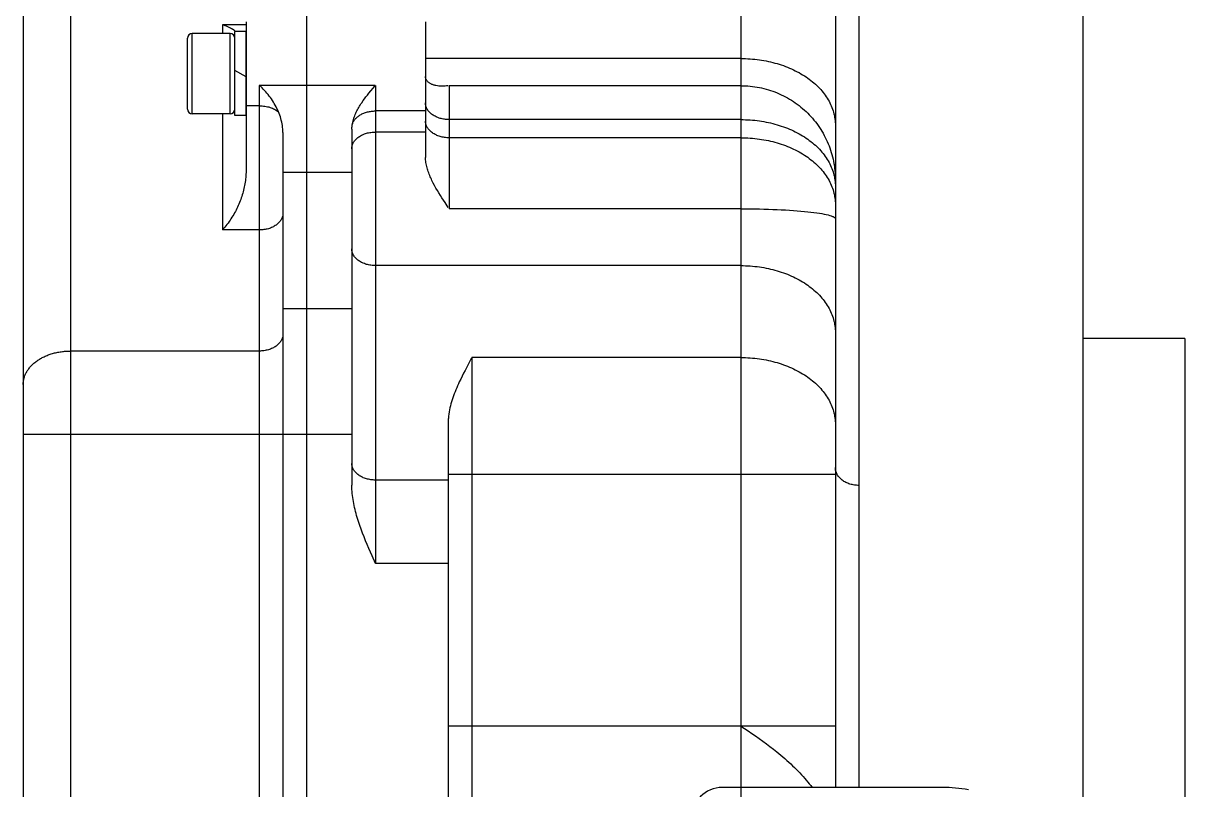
# Model space of a CAD drawing. Header units: millimetres. Extents: x -139278 to 641613, y -260926 to 217780.
# Drawn here: x 47038.6 to 47284.9, y 14053.9 to 14216.4 of the extents above; entities that cross this region are included whole.
import ezdxf

# ---------------------------------------------------------------- set-up
doc = ezdxf.new("R2010")
doc.units = ezdxf.units.MM

msp = doc.modelspace()

# ---------------------------------------------------------------- linework, layer by layer
for p, q in [((47098.698, 14261.666), (47098.698, 14047.496)), ((47190.814, 14261.666), (47190.814, 14047.396)), ((47210.84, 14261.666), (47210.84, 14054.404)), ((47048.635, 14255.057), (47048.635, 13937.194)), ((47215.846, 14249.05), (47215.846, 14054.404)), ((47038.623, 14245.045), (47038.623, 14051.362)), ((47263.306, 14239.037), (47263.306, 14147.649)), ((47080.876, 14216.063), (47080.876, 14214.206)), ((47085.882, 14216.063), (47080.876, 14216.063)), ((47081.179, 14215.956), (47080.876, 14216.063)), ((47081.472, 14215.845), (47081.179, 14215.956)), ((47081.756, 14215.729), (47081.472, 14215.845)), ((47082.03, 14215.609), (47081.756, 14215.729)), ((47082.296, 14215.484), (47082.03, 14215.609)), ((47082.551, 14215.355), (47082.296, 14215.484)), ((47082.797, 14215.22), (47082.551, 14215.355)), ((47083.034, 14215.082), (47082.797, 14215.22)), ((47083.261, 14214.938), (47083.034, 14215.082)), ((47083.479, 14214.791), (47083.261, 14214.938)), ((47083.479, 14196.784), (47083.479, 14214.606)), ((47085.882, 14214.606), (47083.479, 14214.606)), ((47085.882, 14216.679), (47085.882, 14185.459)), ((47085.882, 14196.784), (47085.882, 14214.606)), ((47123.93, 14216.679), (47123.93, 14187.945)), ((47073.466, 14198.186), (47073.466, 14213.205)), ((47074.468, 14197.184), (47074.468, 14214.206)), ((47082.478, 14214.206), (47074.468, 14214.206)), ((47082.478, 14197.184), (47082.478, 14214.206)), ((47190.814, 14208.893), (47123.93, 14208.893)), ((47190.814, 14208.893), (47191.306, 14208.888)), ((47191.306, 14208.888), (47191.797, 14208.876)), ((47191.797, 14208.876), (47192.288, 14208.854)), ((47192.288, 14208.854), (47192.777, 14208.825)), ((47192.777, 14208.825), (47193.266, 14208.786)), ((47193.266, 14208.786), (47193.753, 14208.739)), ((47193.753, 14208.739), (47194.238, 14208.684)), ((47194.238, 14208.684), (47194.721, 14208.621)), ((47194.721, 14208.621), (47195.202, 14208.549)), ((47195.202, 14208.549), (47195.68, 14208.468)), ((47195.68, 14208.468), (47196.155, 14208.38)), ((47196.155, 14208.38), (47196.627, 14208.283)), ((47196.627, 14208.283), (47197.096, 14208.178)), ((47197.096, 14208.178), (47197.561, 14208.065)), ((47197.561, 14208.065), (47198.021, 14207.944)), ((47198.021, 14207.944), (47198.478, 14207.815)), ((47198.478, 14207.815), (47198.929, 14207.678)), ((47198.929, 14207.678), (47199.376, 14207.533)), ((47199.376, 14207.533), (47199.818, 14207.381)), ((47199.818, 14207.381), (47200.254, 14207.221)), ((47200.254, 14207.221), (47200.685, 14207.053)), ((47085.882, 14205.001), (47083.479, 14206.389)), ((47123.936, 14204.928), (47123.93, 14205.059)), ((47123.953, 14204.802), (47123.936, 14204.928)), ((47123.979, 14204.681), (47123.953, 14204.802)), ((47200.685, 14207.053), (47201.109, 14206.878)), ((47201.109, 14206.878), (47201.528, 14206.696)), ((47201.528, 14206.696), (47201.94, 14206.506)), ((47201.94, 14206.506), (47202.345, 14206.31)), ((47202.345, 14206.31), (47202.743, 14206.106)), ((47202.743, 14206.106), (47203.135, 14205.896)), ((47203.135, 14205.896), (47203.518, 14205.679)), ((47203.518, 14205.679), (47203.894, 14205.455)), ((47203.894, 14205.455), (47204.263, 14205.225)), ((47204.263, 14205.225), (47204.623, 14204.988)), ((47204.623, 14204.988), (47204.974, 14204.745)), ((47204.974, 14204.745), (47205.318, 14204.497)), ((47088.686, 14203.199), (47088.686, 14047.496)), ((47098.698, 14203.199), (47088.686, 14203.199)), ((47088.974, 14202.937), (47088.686, 14203.199)), ((47089.256, 14202.67), (47088.974, 14202.937)), ((47089.53, 14202.396), (47089.256, 14202.67)), ((47089.797, 14202.116), (47089.53, 14202.396)), ((47113.277, 14203.199), (47098.698, 14203.199)), ((47112.319, 14202.037), (47112.815, 14202.627)), ((47112.815, 14202.627), (47113.102, 14202.965)), ((47113.102, 14202.965), (47113.196, 14203.078)), ((47113.196, 14203.078), (47113.24, 14203.137)), ((47113.24, 14203.137), (47113.277, 14203.199)), ((47113.317, 14203.199), (47113.317, 14101.858)), ((47124.016, 14204.564), (47123.979, 14204.681)), ((47124.062, 14204.453), (47124.016, 14204.564)), ((47124.116, 14204.345), (47124.062, 14204.453)), ((47124.179, 14204.243), (47124.116, 14204.345)), ((47124.25, 14204.145), (47124.179, 14204.243)), ((47124.328, 14204.052), (47124.25, 14204.145)), ((47124.413, 14203.963), (47124.328, 14204.052)), ((47124.504, 14203.879), (47124.413, 14203.963)), ((47124.602, 14203.799), (47124.504, 14203.879)), ((47124.705, 14203.723), (47124.602, 14203.799)), ((47124.814, 14203.651), (47124.705, 14203.723)), ((47124.928, 14203.584), (47124.814, 14203.651)), ((47125.047, 14203.521), (47124.928, 14203.584)), ((47125.171, 14203.462), (47125.047, 14203.521)), ((47125.298, 14203.407), (47125.171, 14203.462)), ((47125.43, 14203.356), (47125.298, 14203.407)), ((47125.565, 14203.308), (47125.43, 14203.356)), ((47125.704, 14203.265), (47125.565, 14203.308)), ((47125.846, 14203.226), (47125.704, 14203.265)), ((47125.991, 14203.19), (47125.846, 14203.226)), ((47126.139, 14203.158), (47125.991, 14203.19)), ((47126.442, 14203.105), (47126.139, 14203.158)), ((47126.755, 14203.066), (47126.442, 14203.105)), ((47127.074, 14203.04), (47126.755, 14203.066)), ((47127.4, 14203.029), (47127.074, 14203.04)), ((47127.73, 14203.03), (47127.4, 14203.029)), ((47128.063, 14203.044), (47127.73, 14203.03)), ((47128.399, 14203.071), (47128.063, 14203.044)), ((47128.736, 14203.11), (47128.399, 14203.071)), ((47128.936, 14203.139), (47128.936, 14177.044)), ((47190.814, 14203.139), (47128.936, 14203.139)), ((47190.814, 14203.139), (47191.306, 14203.133)), ((47191.306, 14203.133), (47191.797, 14203.115)), ((47191.797, 14203.115), (47192.288, 14203.085)), ((47192.288, 14203.085), (47192.777, 14203.043)), ((47192.777, 14203.043), (47193.266, 14202.99)), ((47193.266, 14202.99), (47193.753, 14202.924)), ((47193.753, 14202.924), (47194.238, 14202.846)), ((47194.238, 14202.846), (47194.721, 14202.757)), ((47194.721, 14202.757), (47195.202, 14202.655)), ((47195.202, 14202.655), (47195.68, 14202.542)), ((47195.68, 14202.542), (47196.155, 14202.418)), ((47196.155, 14202.418), (47196.627, 14202.282)), ((47196.627, 14202.282), (47197.096, 14202.134)), ((47205.318, 14204.497), (47205.652, 14204.242)), ((47205.652, 14204.242), (47205.978, 14203.982)), ((47205.978, 14203.982), (47206.294, 14203.716)), ((47206.294, 14203.716), (47206.601, 14203.444)), ((47206.601, 14203.444), (47206.899, 14203.168)), ((47206.899, 14203.168), (47207.187, 14202.886)), ((47207.187, 14202.886), (47207.465, 14202.6)), ((47207.465, 14202.6), (47207.733, 14202.308)), ((47207.733, 14202.308), (47207.991, 14202.012)), ((47090.057, 14201.831), (47089.797, 14202.116)), ((47090.309, 14201.54), (47090.057, 14201.831)), ((47090.555, 14201.243), (47090.309, 14201.54)), ((47090.793, 14200.94), (47090.555, 14201.243)), ((47091.023, 14200.631), (47090.793, 14200.94)), ((47091.246, 14200.317), (47091.023, 14200.631)), ((47091.462, 14199.997), (47091.246, 14200.317)), ((47091.67, 14199.671), (47091.462, 14199.997)), ((47110.399, 14199.509), (47110.724, 14199.981)), ((47110.724, 14199.981), (47111.007, 14200.372)), ((47111.007, 14200.372), (47111.297, 14200.758)), ((47111.297, 14200.758), (47111.592, 14201.139)), ((47111.592, 14201.139), (47111.892, 14201.516)), ((47111.892, 14201.516), (47112.319, 14202.037)), ((47197.096, 14202.134), (47197.561, 14201.975)), ((47197.561, 14201.975), (47198.021, 14201.805)), ((47198.021, 14201.805), (47198.478, 14201.623)), ((47198.478, 14201.623), (47198.929, 14201.431)), ((47198.929, 14201.431), (47199.376, 14201.227)), ((47199.376, 14201.227), (47199.818, 14201.013)), ((47199.818, 14201.013), (47200.254, 14200.788)), ((47200.254, 14200.788), (47200.685, 14200.552)), ((47200.685, 14200.552), (47201.109, 14200.306)), ((47201.109, 14200.306), (47201.528, 14200.05)), ((47201.528, 14200.05), (47201.94, 14199.783)), ((47207.991, 14202.012), (47208.238, 14201.712)), ((47208.238, 14201.712), (47208.475, 14201.408)), ((47208.475, 14201.408), (47208.701, 14201.099)), ((47208.701, 14201.099), (47208.917, 14200.787)), ((47208.917, 14200.787), (47209.122, 14200.471)), ((47209.122, 14200.471), (47209.315, 14200.152)), ((47209.315, 14200.152), (47209.498, 14199.829)), ((47209.498, 14199.829), (47209.669, 14199.503)), ((47088.686, 14198.875), (47085.882, 14198.875)), ((47088.686, 14198.875), (47088.98, 14198.87)), ((47088.98, 14198.87), (47089.273, 14198.854)), ((47089.273, 14198.854), (47089.565, 14198.828)), ((47089.565, 14198.828), (47089.853, 14198.791)), ((47089.853, 14198.791), (47090.137, 14198.745)), ((47090.137, 14198.745), (47090.417, 14198.688)), ((47090.417, 14198.688), (47090.69, 14198.621)), ((47090.69, 14198.621), (47090.956, 14198.545)), ((47090.956, 14198.545), (47091.215, 14198.459)), ((47091.215, 14198.459), (47091.464, 14198.364)), ((47091.464, 14198.364), (47091.704, 14198.26)), ((47091.869, 14199.34), (47091.67, 14199.671)), ((47091.704, 14198.26), (47091.934, 14198.148)), ((47092.061, 14199.004), (47091.869, 14199.34)), ((47091.934, 14198.148), (47092.152, 14198.028)), ((47092.244, 14198.662), (47092.061, 14199.004)), ((47092.152, 14198.028), (47092.359, 14197.901)), ((47092.418, 14198.316), (47092.244, 14198.662)), ((47092.359, 14197.901), (47092.552, 14197.766)), ((47092.583, 14197.965), (47092.418, 14198.316)), ((47092.552, 14197.766), (47092.733, 14197.624)), ((47092.739, 14197.609), (47092.583, 14197.965)), ((47092.885, 14197.249), (47092.739, 14197.609)), ((47109.136, 14197.277), (47109.256, 14197.534)), ((47109.256, 14197.534), (47109.382, 14197.789)), ((47109.382, 14197.789), (47109.513, 14198.042)), ((47109.513, 14198.042), (47109.65, 14198.292)), ((47109.65, 14198.292), (47109.791, 14198.54)), ((47109.791, 14198.54), (47109.937, 14198.786)), ((47109.937, 14198.786), (47110.087, 14199.029)), ((47110.087, 14199.029), (47110.241, 14199.27)), ((47110.241, 14199.27), (47110.399, 14199.509)), ((47110.82, 14197.305), (47111.011, 14197.379)), ((47111.011, 14197.379), (47111.206, 14197.447)), ((47111.206, 14197.447), (47111.406, 14197.509)), ((47111.406, 14197.509), (47111.609, 14197.564)), ((47111.609, 14197.564), (47111.815, 14197.614)), ((47111.815, 14197.614), (47112.024, 14197.657)), ((47112.024, 14197.657), (47112.236, 14197.693)), ((47112.236, 14197.693), (47112.45, 14197.723)), ((47112.45, 14197.723), (47112.665, 14197.746)), ((47112.665, 14197.746), (47112.882, 14197.763)), ((47112.882, 14197.763), (47113.099, 14197.773)), ((47113.099, 14197.773), (47113.317, 14197.777)), ((47123.93, 14197.777), (47113.317, 14197.777)), ((47123.936, 14199.314), (47123.93, 14199.487)), ((47123.954, 14199.14), (47123.936, 14199.314)), ((47123.984, 14198.968), (47123.954, 14199.14)), ((47124.026, 14198.797), (47123.984, 14198.968)), ((47124.08, 14198.627), (47124.026, 14198.797)), ((47124.146, 14198.46), (47124.08, 14198.627)), ((47124.223, 14198.295), (47124.146, 14198.46)), ((47124.311, 14198.133), (47124.223, 14198.295)), ((47124.411, 14197.974), (47124.311, 14198.133)), ((47124.521, 14197.819), (47124.411, 14197.974)), ((47124.642, 14197.668), (47124.521, 14197.819)), ((47124.774, 14197.521), (47124.642, 14197.668)), ((47124.915, 14197.379), (47124.774, 14197.521)), ((47125.066, 14197.242), (47124.915, 14197.379)), ((47201.94, 14199.783), (47202.345, 14199.507)), ((47202.345, 14199.507), (47202.743, 14199.22)), ((47202.743, 14199.22), (47203.135, 14198.925)), ((47203.135, 14198.925), (47203.518, 14198.619)), ((47203.518, 14198.619), (47203.894, 14198.304)), ((47203.894, 14198.304), (47204.263, 14197.981)), ((47204.263, 14197.981), (47204.623, 14197.648)), ((47204.623, 14197.648), (47204.974, 14197.307)), ((47209.669, 14199.503), (47209.829, 14199.174)), ((47209.829, 14199.174), (47209.977, 14198.843)), ((47209.977, 14198.843), (47210.114, 14198.509)), ((47210.114, 14198.509), (47210.24, 14198.173)), ((47210.24, 14198.173), (47210.353, 14197.835)), ((47210.353, 14197.835), (47210.455, 14197.495)), ((47210.455, 14197.495), (47210.545, 14197.154)), ((47082.478, 14197.184), (47074.468, 14197.184)), ((47080.876, 14197.184), (47080.876, 14172.553)), ((47085.882, 14196.784), (47083.479, 14196.784)), ((47093.021, 14196.885), (47092.885, 14197.249)), ((47093.143, 14196.527), (47093.021, 14196.885)), ((47093.254, 14196.167), (47093.143, 14196.527)), ((47093.353, 14195.804), (47093.254, 14196.167)), ((47093.441, 14195.438), (47093.353, 14195.804)), ((47093.516, 14195.07), (47093.441, 14195.438)), ((47093.579, 14194.7), (47093.516, 14195.07)), ((47108.39, 14194.865), (47108.438, 14195.142)), ((47108.39, 14194.865), (47108.433, 14195.016)), ((47108.433, 14195.016), (47108.486, 14195.165)), ((47108.438, 14195.142), (47108.495, 14195.417)), ((47108.486, 14195.165), (47108.547, 14195.313)), ((47108.495, 14195.417), (47108.562, 14195.69)), ((47108.547, 14195.313), (47108.618, 14195.459)), ((47108.562, 14195.69), (47108.639, 14195.96)), ((47108.618, 14195.459), (47108.698, 14195.602)), ((47108.639, 14195.96), (47108.723, 14196.228)), ((47108.698, 14195.602), (47108.786, 14195.743)), ((47108.723, 14196.228), (47108.815, 14196.493)), ((47108.786, 14195.743), (47108.883, 14195.881)), ((47108.815, 14196.493), (47108.915, 14196.757)), ((47108.883, 14195.881), (47108.988, 14196.015)), ((47108.915, 14196.757), (47109.022, 14197.018)), ((47108.988, 14196.015), (47109.102, 14196.147)), ((47109.022, 14197.018), (47109.136, 14197.277)), ((47109.102, 14196.147), (47109.223, 14196.275)), ((47109.223, 14196.275), (47109.353, 14196.399)), ((47109.353, 14196.399), (47109.489, 14196.519)), ((47109.489, 14196.519), (47109.633, 14196.634)), ((47109.633, 14196.634), (47109.784, 14196.745)), ((47109.784, 14196.745), (47109.942, 14196.851)), ((47109.942, 14196.851), (47110.106, 14196.953)), ((47110.106, 14196.953), (47110.276, 14197.049)), ((47110.276, 14197.049), (47110.452, 14197.14)), ((47110.452, 14197.14), (47110.633, 14197.225)), ((47110.633, 14197.225), (47110.82, 14197.305)), ((47123.936, 14195.468), (47123.93, 14195.642)), ((47123.954, 14195.295), (47123.936, 14195.468)), ((47123.984, 14195.123), (47123.954, 14195.295)), ((47124.026, 14194.951), (47123.984, 14195.123)), ((47124.08, 14194.782), (47124.026, 14194.951)), ((47125.227, 14197.11), (47125.066, 14197.242)), ((47125.396, 14196.984), (47125.227, 14197.11)), ((47125.574, 14196.864), (47125.396, 14196.984)), ((47125.76, 14196.751), (47125.574, 14196.864)), ((47125.954, 14196.644), (47125.76, 14196.751)), ((47126.155, 14196.544), (47125.954, 14196.644)), ((47126.363, 14196.451), (47126.155, 14196.544)), ((47126.576, 14196.365), (47126.363, 14196.451)), ((47126.796, 14196.287), (47126.576, 14196.365)), ((47127.021, 14196.217), (47126.796, 14196.287)), ((47127.25, 14196.154), (47127.021, 14196.217)), ((47127.483, 14196.1), (47127.25, 14196.154)), ((47127.72, 14196.053), (47127.483, 14196.1)), ((47127.96, 14196.015), (47127.72, 14196.053)), ((47128.202, 14195.986), (47127.96, 14196.015)), ((47128.446, 14195.964), (47128.202, 14195.986)), ((47128.691, 14195.952), (47128.446, 14195.964)), ((47128.936, 14195.947), (47128.691, 14195.952)), ((47190.814, 14195.947), (47128.936, 14195.947)), ((47190.814, 14195.947), (47191.306, 14195.943)), ((47191.306, 14195.943), (47191.797, 14195.93)), ((47191.797, 14195.93), (47192.288, 14195.909)), ((47192.288, 14195.909), (47192.777, 14195.879)), ((47192.777, 14195.879), (47193.266, 14195.841)), ((47193.266, 14195.841), (47193.753, 14195.794)), ((47193.753, 14195.794), (47194.238, 14195.739)), ((47194.238, 14195.739), (47194.721, 14195.675)), ((47194.721, 14195.675), (47195.202, 14195.603)), ((47195.202, 14195.603), (47195.68, 14195.523)), ((47195.68, 14195.523), (47196.155, 14195.435)), ((47196.155, 14195.435), (47196.627, 14195.338)), ((47196.627, 14195.338), (47197.096, 14195.233)), ((47197.096, 14195.233), (47197.561, 14195.12)), ((47197.561, 14195.12), (47198.021, 14194.999)), ((47198.021, 14194.999), (47198.478, 14194.87)), ((47204.974, 14197.307), (47205.318, 14196.957)), ((47205.318, 14196.957), (47205.652, 14196.599)), ((47205.652, 14196.599), (47205.978, 14196.233)), ((47205.978, 14196.233), (47206.294, 14195.859)), ((47206.294, 14195.859), (47206.601, 14195.477)), ((47206.601, 14195.477), (47206.899, 14195.088)), ((47206.899, 14195.088), (47207.187, 14194.692)), ((47210.545, 14197.154), (47210.623, 14196.81)), ((47210.623, 14196.81), (47210.689, 14196.466)), ((47210.689, 14196.466), (47210.743, 14196.121)), ((47210.743, 14196.121), (47210.785, 14195.774)), ((47210.785, 14195.774), (47210.816, 14195.428)), ((47210.816, 14195.428), (47210.834, 14195.08)), ((47210.834, 14195.08), (47210.84, 14194.733)), ((47093.628, 14194.328), (47093.579, 14194.7)), ((47093.663, 14193.955), (47093.628, 14194.328)), ((47093.685, 14193.581), (47093.663, 14193.955)), ((47093.692, 14193.206), (47093.685, 14193.581)), ((47093.692, 14193.206), (47093.692, 14047.496)), ((47108.31, 14193.931), (47108.31, 14118.459)), ((47108.311, 14193.931), (47108.316, 14194.117)), ((47108.316, 14194.117), (47108.327, 14194.304)), ((47108.327, 14194.304), (47108.343, 14194.491)), ((47108.343, 14194.491), (47108.364, 14194.678)), ((47108.364, 14194.678), (47108.39, 14194.865)), ((47109.955, 14192.4), (47110.141, 14192.513)), ((47110.141, 14192.513), (47110.334, 14192.62)), ((47110.334, 14192.62), (47110.535, 14192.72)), ((47110.535, 14192.72), (47110.743, 14192.813)), ((47110.743, 14192.813), (47110.957, 14192.899)), ((47110.957, 14192.899), (47111.176, 14192.977)), ((47111.176, 14192.977), (47111.401, 14193.047)), ((47111.401, 14193.047), (47111.63, 14193.11)), ((47111.63, 14193.11), (47111.863, 14193.164)), ((47111.863, 14193.164), (47112.1, 14193.211)), ((47112.1, 14193.211), (47112.34, 14193.249)), ((47112.34, 14193.249), (47112.582, 14193.278)), ((47112.582, 14193.278), (47112.826, 14193.3)), ((47112.826, 14193.3), (47113.071, 14193.312)), ((47113.071, 14193.312), (47113.317, 14193.317)), ((47123.93, 14193.317), (47113.317, 14193.317)), ((47124.146, 14194.614), (47124.08, 14194.782)), ((47124.223, 14194.449), (47124.146, 14194.614)), ((47124.311, 14194.287), (47124.223, 14194.449)), ((47124.411, 14194.128), (47124.311, 14194.287)), ((47124.521, 14193.973), (47124.411, 14194.128)), ((47124.642, 14193.822), (47124.521, 14193.973)), ((47124.774, 14193.675), (47124.642, 14193.822)), ((47124.915, 14193.533), (47124.774, 14193.675)), ((47125.066, 14193.396), (47124.915, 14193.533)), ((47125.227, 14193.265), (47125.066, 14193.396)), ((47125.396, 14193.139), (47125.227, 14193.265)), ((47125.574, 14193.019), (47125.396, 14193.139)), ((47125.76, 14192.906), (47125.574, 14193.019)), ((47125.954, 14192.799), (47125.76, 14192.906)), ((47126.155, 14192.699), (47125.954, 14192.799)), ((47126.363, 14192.606), (47126.155, 14192.699)), ((47126.576, 14192.52), (47126.363, 14192.606)), ((47126.796, 14192.442), (47126.576, 14192.52)), ((47127.021, 14192.371), (47126.796, 14192.442)), ((47198.478, 14194.87), (47198.929, 14194.733)), ((47198.929, 14194.733), (47199.376, 14194.588)), ((47199.376, 14194.588), (47199.818, 14194.436)), ((47199.818, 14194.436), (47200.254, 14194.275)), ((47200.254, 14194.275), (47200.685, 14194.108)), ((47200.685, 14194.108), (47201.109, 14193.933)), ((47201.109, 14193.933), (47201.528, 14193.751)), ((47201.528, 14193.751), (47201.94, 14193.561)), ((47201.94, 14193.561), (47202.345, 14193.364)), ((47202.345, 14193.364), (47202.743, 14193.161)), ((47202.743, 14193.161), (47203.135, 14192.95)), ((47203.135, 14192.95), (47203.518, 14192.733)), ((47203.518, 14192.733), (47203.894, 14192.51)), ((47203.894, 14192.51), (47204.263, 14192.279)), ((47207.187, 14194.692), (47207.465, 14194.289)), ((47207.465, 14194.289), (47207.733, 14193.879)), ((47207.733, 14193.879), (47207.991, 14193.463)), ((47207.991, 14193.463), (47208.238, 14193.041)), ((47208.238, 14193.041), (47208.475, 14192.613)), ((47208.475, 14192.613), (47208.701, 14192.179)), ((47108.316, 14189.95), (47108.334, 14190.124)), ((47108.334, 14190.124), (47108.365, 14190.296)), ((47108.365, 14190.296), (47108.407, 14190.467)), ((47108.407, 14190.467), (47108.46, 14190.637)), ((47108.46, 14190.637), (47108.526, 14190.804)), ((47108.526, 14190.804), (47108.603, 14190.969)), ((47108.603, 14190.969), (47108.691, 14191.131)), ((47108.691, 14191.131), (47108.791, 14191.29)), ((47108.791, 14191.29), (47108.902, 14191.445)), ((47108.902, 14191.445), (47109.023, 14191.597)), ((47109.023, 14191.597), (47109.154, 14191.743)), ((47109.154, 14191.743), (47109.296, 14191.885)), ((47109.296, 14191.885), (47109.447, 14192.022)), ((47109.447, 14192.022), (47109.607, 14192.154)), ((47109.607, 14192.154), (47109.777, 14192.28)), ((47109.777, 14192.28), (47109.955, 14192.4)), ((47127.25, 14192.309), (47127.021, 14192.371)), ((47127.483, 14192.254), (47127.25, 14192.309)), ((47127.72, 14192.208), (47127.483, 14192.254)), ((47127.96, 14192.17), (47127.72, 14192.208)), ((47128.202, 14192.14), (47127.96, 14192.17)), ((47128.446, 14192.119), (47128.202, 14192.14)), ((47128.691, 14192.106), (47128.446, 14192.119)), ((47128.936, 14192.102), (47128.691, 14192.106)), ((47190.814, 14192.102), (47128.936, 14192.102)), ((47190.814, 14192.102), (47191.306, 14192.098)), ((47191.306, 14192.098), (47191.797, 14192.085)), ((47191.797, 14192.085), (47192.288, 14192.064)), ((47192.288, 14192.064), (47192.777, 14192.034)), ((47192.777, 14192.034), (47193.266, 14191.995)), ((47193.266, 14191.995), (47193.753, 14191.949)), ((47193.753, 14191.949), (47194.238, 14191.894)), ((47194.238, 14191.894), (47194.721, 14191.83)), ((47194.721, 14191.83), (47195.202, 14191.758)), ((47195.202, 14191.758), (47195.68, 14191.678)), ((47195.68, 14191.678), (47196.155, 14191.589)), ((47196.155, 14191.589), (47196.627, 14191.492)), ((47196.627, 14191.492), (47197.096, 14191.387)), ((47197.096, 14191.387), (47197.561, 14191.274)), ((47197.561, 14191.274), (47198.021, 14191.153)), ((47198.021, 14191.153), (47198.478, 14191.024)), ((47198.478, 14191.024), (47198.929, 14190.887)), ((47198.929, 14190.887), (47199.376, 14190.742)), ((47199.376, 14190.742), (47199.818, 14190.59)), ((47199.818, 14190.59), (47200.254, 14190.43)), ((47200.254, 14190.43), (47200.685, 14190.262)), ((47200.685, 14190.262), (47201.109, 14190.087)), ((47201.109, 14190.087), (47201.528, 14189.905)), ((47204.263, 14192.279), (47204.623, 14192.043)), ((47204.623, 14192.043), (47204.974, 14191.8)), ((47204.974, 14191.8), (47205.318, 14191.551)), ((47205.318, 14191.551), (47205.652, 14191.297)), ((47205.652, 14191.297), (47205.978, 14191.036)), ((47205.978, 14191.036), (47206.294, 14190.77)), ((47206.294, 14190.77), (47206.601, 14190.499)), ((47206.601, 14190.499), (47206.899, 14190.223)), ((47206.899, 14190.223), (47207.187, 14189.941)), ((47208.701, 14192.179), (47208.917, 14191.74)), ((47208.917, 14191.74), (47209.122, 14191.296)), ((47209.122, 14191.296), (47209.315, 14190.846)), ((47209.315, 14190.846), (47209.498, 14190.393)), ((47209.498, 14190.393), (47209.669, 14189.934)), ((47108.31, 14189.777), (47108.316, 14189.95)), ((47123.936, 14187.671), (47123.93, 14187.945)), ((47123.953, 14187.397), (47123.936, 14187.671)), ((47201.528, 14189.905), (47201.94, 14189.716)), ((47201.94, 14189.716), (47202.345, 14189.519)), ((47202.345, 14189.519), (47202.743, 14189.315)), ((47202.743, 14189.315), (47203.135, 14189.105)), ((47203.135, 14189.105), (47203.518, 14188.888)), ((47203.518, 14188.888), (47203.894, 14188.664)), ((47203.894, 14188.664), (47204.263, 14188.434)), ((47204.263, 14188.434), (47204.623, 14188.197)), ((47204.623, 14188.197), (47204.974, 14187.955)), ((47204.974, 14187.955), (47205.318, 14187.706)), ((47205.318, 14187.706), (47205.652, 14187.451)), ((47207.187, 14189.941), (47207.465, 14189.654)), ((47207.465, 14189.654), (47207.733, 14189.363)), ((47207.733, 14189.363), (47207.991, 14189.067)), ((47207.991, 14189.067), (47208.238, 14188.767)), ((47208.238, 14188.767), (47208.475, 14188.462)), ((47208.475, 14188.462), (47208.701, 14188.154)), ((47208.701, 14188.154), (47208.917, 14187.842)), ((47208.917, 14187.842), (47209.122, 14187.526)), ((47209.122, 14187.526), (47209.315, 14187.206)), ((47209.669, 14189.934), (47209.829, 14189.472)), ((47209.829, 14189.472), (47209.977, 14189.006)), ((47209.977, 14189.006), (47210.114, 14188.537)), ((47210.114, 14188.537), (47210.24, 14188.064)), ((47210.24, 14188.064), (47210.353, 14187.589)), ((47210.353, 14187.589), (47210.455, 14187.111)), ((47085.879, 14185.106), (47085.87, 14184.755)), ((47085.882, 14185.459), (47085.879, 14185.106)), ((47123.979, 14187.123), (47123.953, 14187.397)), ((47124.016, 14186.849), (47123.979, 14187.123)), ((47124.062, 14186.575), (47124.016, 14186.849)), ((47124.116, 14186.3), (47124.062, 14186.575)), ((47124.179, 14186.026), (47124.116, 14186.3)), ((47124.25, 14185.752), (47124.179, 14186.026)), ((47124.328, 14185.478), (47124.25, 14185.752)), ((47124.413, 14185.205), (47124.328, 14185.478)), ((47124.504, 14184.932), (47124.413, 14185.205)), ((47205.652, 14187.451), (47205.978, 14187.191)), ((47205.978, 14187.191), (47206.294, 14186.925)), ((47206.294, 14186.925), (47206.601, 14186.654)), ((47206.601, 14186.654), (47206.899, 14186.377)), ((47206.899, 14186.377), (47207.187, 14186.095)), ((47207.187, 14186.095), (47207.465, 14185.809)), ((47207.465, 14185.809), (47207.733, 14185.518)), ((47207.733, 14185.518), (47207.991, 14185.222)), ((47207.991, 14185.222), (47208.238, 14184.921)), ((47209.315, 14187.206), (47209.498, 14186.884)), ((47209.498, 14186.884), (47209.669, 14186.558)), ((47209.669, 14186.558), (47209.829, 14186.229)), ((47209.829, 14186.229), (47209.977, 14185.898)), ((47209.977, 14185.898), (47210.114, 14185.564)), ((47210.114, 14185.564), (47210.24, 14185.228)), ((47210.24, 14185.228), (47210.353, 14184.89)), ((47210.455, 14187.111), (47210.545, 14186.63)), ((47210.545, 14186.63), (47210.623, 14186.148)), ((47210.623, 14186.148), (47210.689, 14185.663)), ((47210.689, 14185.663), (47210.743, 14185.178)), ((47210.743, 14185.178), (47210.785, 14184.691)), ((47085.682, 14182.68), (47085.629, 14182.34)), ((47085.729, 14183.022), (47085.682, 14182.68)), ((47085.769, 14183.366), (47085.729, 14183.022)), ((47085.804, 14183.711), (47085.769, 14183.366)), ((47085.832, 14184.057), (47085.804, 14183.711)), ((47085.854, 14184.405), (47085.832, 14184.057)), ((47085.87, 14184.755), (47085.854, 14184.405)), ((47098.698, 14184.738), (47093.692, 14184.738)), ((47108.31, 14184.738), (47098.698, 14184.738)), ((47124.602, 14184.659), (47124.504, 14184.932)), ((47124.705, 14184.387), (47124.602, 14184.659)), ((47124.814, 14184.115), (47124.705, 14184.387)), ((47124.928, 14183.844), (47124.814, 14184.115)), ((47125.047, 14183.574), (47124.928, 14183.844)), ((47125.171, 14183.305), (47125.047, 14183.574)), ((47125.298, 14183.036), (47125.171, 14183.305)), ((47125.565, 14182.5), (47125.298, 14183.036)), ((47208.238, 14184.921), (47208.475, 14184.617)), ((47208.475, 14184.617), (47208.701, 14184.308)), ((47208.701, 14184.308), (47208.917, 14183.996)), ((47208.917, 14183.996), (47209.122, 14183.68)), ((47209.122, 14183.68), (47209.315, 14183.361)), ((47209.315, 14183.361), (47209.498, 14183.038)), ((47209.498, 14183.038), (47209.669, 14182.712)), ((47209.669, 14182.712), (47209.829, 14182.384)), ((47210.353, 14184.89), (47210.455, 14184.55)), ((47210.455, 14184.55), (47210.545, 14184.208)), ((47210.545, 14184.208), (47210.623, 14183.865)), ((47210.623, 14183.865), (47210.689, 14183.521)), ((47210.689, 14183.521), (47210.743, 14183.175)), ((47210.743, 14183.175), (47210.785, 14182.829)), ((47210.785, 14184.691), (47210.816, 14184.203)), ((47210.785, 14182.829), (47210.816, 14182.482)), ((47210.816, 14184.203), (47210.834, 14183.715)), ((47210.834, 14183.715), (47210.84, 14183.226)), ((47085.178, 14180.33), (47085.081, 14180)), ((47085.269, 14180.661), (47085.178, 14180.33)), ((47085.353, 14180.994), (47085.269, 14180.661)), ((47085.432, 14181.328), (47085.353, 14180.994)), ((47085.503, 14181.664), (47085.432, 14181.328)), ((47085.569, 14182.001), (47085.503, 14181.664)), ((47085.629, 14182.34), (47085.569, 14182.001)), ((47125.846, 14181.969), (47125.565, 14182.5)), ((47126.139, 14181.44), (47125.846, 14181.969)), ((47126.442, 14180.916), (47126.139, 14181.44)), ((47126.755, 14180.395), (47126.442, 14180.916)), ((47127.074, 14179.877), (47126.755, 14180.395)), ((47209.829, 14182.384), (47209.977, 14182.052)), ((47209.977, 14182.052), (47210.114, 14181.719)), ((47210.114, 14181.719), (47210.24, 14181.383)), ((47210.24, 14181.383), (47210.353, 14181.044)), ((47210.353, 14181.044), (47210.455, 14180.704)), ((47210.455, 14180.704), (47210.545, 14180.363)), ((47210.545, 14180.363), (47210.623, 14180.02)), ((47210.816, 14182.482), (47210.834, 14182.135)), ((47210.834, 14182.135), (47210.84, 14181.787)), ((47084.227, 14177.736), (47084.08, 14177.419)), ((47084.368, 14178.055), (47084.227, 14177.736)), ((47084.502, 14178.375), (47084.368, 14178.055)), ((47084.631, 14178.697), (47084.502, 14178.375)), ((47084.753, 14179.021), (47084.631, 14178.697)), ((47084.868, 14179.346), (47084.753, 14179.021)), ((47084.978, 14179.672), (47084.868, 14179.346)), ((47085.081, 14180), (47084.978, 14179.672)), ((47127.4, 14179.364), (47127.074, 14179.877)), ((47127.73, 14178.853), (47127.4, 14179.364)), ((47128.063, 14178.346), (47127.73, 14178.853)), ((47128.736, 14177.34), (47128.063, 14178.346)), ((47210.623, 14180.02), (47210.689, 14179.675)), ((47210.689, 14179.675), (47210.743, 14179.33)), ((47210.743, 14179.33), (47210.785, 14178.984)), ((47210.785, 14178.984), (47210.816, 14178.637)), ((47210.816, 14178.637), (47210.834, 14178.289)), ((47210.834, 14178.289), (47210.84, 14177.942)), ((47082.875, 14175.241), (47082.678, 14174.937)), ((47083.066, 14175.548), (47082.875, 14175.241)), ((47083.251, 14175.856), (47083.066, 14175.548)), ((47083.429, 14176.165), (47083.251, 14175.856)), ((47083.601, 14176.476), (47083.429, 14176.165)), ((47083.767, 14176.789), (47083.601, 14176.476)), ((47083.926, 14177.103), (47083.767, 14176.789)), ((47084.08, 14177.419), (47083.926, 14177.103)), ((47093.542, 14175.233), (47093.476, 14175.065)), ((47093.596, 14175.402), (47093.542, 14175.233)), ((47093.638, 14175.573), (47093.596, 14175.402)), ((47093.668, 14175.746), (47093.638, 14175.573)), ((47093.686, 14175.919), (47093.668, 14175.746)), ((47093.692, 14176.093), (47093.686, 14175.919)), ((47190.814, 14177.044), (47128.936, 14177.044)), ((47190.814, 14177.044), (47191.797, 14177.041)), ((47191.797, 14177.041), (47192.777, 14177.033)), ((47192.777, 14177.033), (47193.753, 14177.021)), ((47193.753, 14177.021), (47194.721, 14177.003)), ((47194.721, 14177.003), (47195.68, 14176.98)), ((47195.68, 14176.98), (47196.627, 14176.953)), ((47196.627, 14176.953), (47197.561, 14176.92)), ((47197.561, 14176.92), (47198.478, 14176.883)), ((47198.478, 14176.883), (47199.376, 14176.841)), ((47199.376, 14176.841), (47200.254, 14176.794)), ((47200.254, 14176.794), (47201.109, 14176.743)), ((47201.109, 14176.743), (47201.94, 14176.687)), ((47201.94, 14176.687), (47202.743, 14176.628)), ((47202.743, 14176.628), (47203.518, 14176.564)), ((47203.518, 14176.564), (47204.263, 14176.496)), ((47204.263, 14176.496), (47204.974, 14176.425)), ((47204.974, 14176.425), (47205.652, 14176.349)), ((47205.652, 14176.349), (47206.294, 14176.271)), ((47206.294, 14176.271), (47206.899, 14176.189)), ((47206.899, 14176.189), (47207.465, 14176.104)), ((47207.465, 14176.104), (47207.991, 14176.017)), ((47207.991, 14176.017), (47208.475, 14175.926)), ((47208.475, 14175.926), (47208.917, 14175.834)), ((47208.917, 14175.834), (47209.315, 14175.739)), ((47209.315, 14175.739), (47209.669, 14175.642)), ((47209.669, 14175.642), (47209.977, 14175.544)), ((47209.977, 14175.544), (47210.114, 14175.494)), ((47210.114, 14175.494), (47210.24, 14175.444)), ((47210.24, 14175.444), (47210.353, 14175.393)), ((47210.353, 14175.393), (47210.455, 14175.343)), ((47210.455, 14175.343), (47210.545, 14175.292)), ((47210.545, 14175.292), (47210.623, 14175.24)), ((47210.623, 14175.24), (47210.689, 14175.189)), ((47210.689, 14175.189), (47210.743, 14175.137)), ((47081.123, 14172.845), (47080.876, 14172.553)), ((47081.364, 14173.139), (47081.123, 14172.845)), ((47081.599, 14173.435), (47081.364, 14173.139)), ((47081.827, 14173.732), (47081.599, 14173.435)), ((47082.049, 14174.031), (47081.827, 14173.732)), ((47082.265, 14174.331), (47082.049, 14174.031)), ((47082.475, 14174.633), (47082.265, 14174.331)), ((47082.678, 14174.937), (47082.475, 14174.633)), ((47090.372, 14172.76), (47090.139, 14172.705)), ((47090.601, 14172.822), (47090.372, 14172.76)), ((47090.826, 14172.893), (47090.601, 14172.822)), ((47091.046, 14172.971), (47090.826, 14172.893)), ((47091.259, 14173.056), (47091.046, 14172.971)), ((47091.467, 14173.149), (47091.259, 14173.056)), ((47091.668, 14173.249), (47091.467, 14173.149)), ((47091.862, 14173.356), (47091.668, 14173.249)), ((47092.048, 14173.47), (47091.862, 14173.356)), ((47092.226, 14173.59), (47092.048, 14173.47)), ((47092.395, 14173.715), (47092.226, 14173.59)), ((47092.556, 14173.847), (47092.395, 14173.715)), ((47092.707, 14173.984), (47092.556, 14173.847)), ((47092.848, 14174.126), (47092.707, 14173.984)), ((47092.98, 14174.273), (47092.848, 14174.126)), ((47093.101, 14174.424), (47092.98, 14174.273)), ((47093.211, 14174.579), (47093.101, 14174.424)), ((47093.311, 14174.738), (47093.211, 14174.579)), ((47093.399, 14174.9), (47093.311, 14174.738)), ((47093.476, 14175.065), (47093.399, 14174.9)), ((47210.743, 14175.137), (47210.785, 14175.086)), ((47210.785, 14175.086), (47210.816, 14175.034)), ((47210.816, 14175.034), (47210.834, 14174.982)), ((47210.834, 14174.982), (47210.84, 14174.93)), ((47088.686, 14172.553), (47080.876, 14172.553)), ((47088.931, 14172.557), (47088.686, 14172.553)), ((47089.176, 14172.57), (47088.931, 14172.557)), ((47089.42, 14172.591), (47089.176, 14172.57)), ((47089.662, 14172.621), (47089.42, 14172.591)), ((47089.902, 14172.659), (47089.662, 14172.621)), ((47090.139, 14172.705), (47089.902, 14172.659)), ((47108.316, 14168.363), (47108.31, 14168.537)), ((47108.334, 14168.19), (47108.316, 14168.363)), ((47108.365, 14168.017), (47108.334, 14168.19)), ((47108.407, 14167.846), (47108.365, 14168.017)), ((47108.46, 14167.677), (47108.407, 14167.846)), ((47108.526, 14167.509), (47108.46, 14167.677)), ((47108.603, 14167.344), (47108.526, 14167.509)), ((47108.691, 14167.182), (47108.603, 14167.344)), ((47108.791, 14167.023), (47108.691, 14167.182)), ((47108.902, 14166.868), (47108.791, 14167.023)), ((47109.023, 14166.717), (47108.902, 14166.868)), ((47109.154, 14166.57), (47109.023, 14166.717)), ((47109.296, 14166.428), (47109.154, 14166.57)), ((47109.447, 14166.291), (47109.296, 14166.428)), ((47109.607, 14166.159), (47109.447, 14166.291)), ((47109.777, 14166.034), (47109.607, 14166.159)), ((47109.955, 14165.914), (47109.777, 14166.034)), ((47110.141, 14165.8), (47109.955, 14165.914)), ((47110.334, 14165.693), (47110.141, 14165.8)), ((47110.535, 14165.593), (47110.334, 14165.693)), ((47110.743, 14165.5), (47110.535, 14165.593)), ((47110.957, 14165.415), (47110.743, 14165.5)), ((47111.176, 14165.337), (47110.957, 14165.415)), ((47111.401, 14165.266), (47111.176, 14165.337)), ((47111.63, 14165.204), (47111.401, 14165.266)), ((47111.863, 14165.149), (47111.63, 14165.204)), ((47112.1, 14165.103), (47111.863, 14165.149)), ((47112.34, 14165.065), (47112.1, 14165.103)), ((47112.582, 14165.035), (47112.34, 14165.065)), ((47112.826, 14165.014), (47112.582, 14165.035)), ((47113.071, 14165.001), (47112.826, 14165.014)), ((47113.317, 14164.997), (47113.071, 14165.001)), ((47190.814, 14164.997), (47113.317, 14164.997)), ((47190.814, 14164.997), (47191.306, 14164.992)), ((47191.306, 14164.992), (47191.797, 14164.98)), ((47191.797, 14164.98), (47192.288, 14164.958)), ((47192.288, 14164.958), (47192.777, 14164.929)), ((47192.777, 14164.929), (47193.266, 14164.89)), ((47193.266, 14164.89), (47193.753, 14164.843)), ((47193.753, 14164.843), (47194.238, 14164.788)), ((47194.238, 14164.788), (47194.721, 14164.725)), ((47194.721, 14164.725), (47195.202, 14164.653)), ((47195.202, 14164.653), (47195.68, 14164.572)), ((47195.68, 14164.572), (47196.155, 14164.484)), ((47196.155, 14164.484), (47196.627, 14164.387)), ((47196.627, 14164.387), (47197.096, 14164.282)), ((47197.096, 14164.282), (47197.561, 14164.169)), ((47197.561, 14164.169), (47198.021, 14164.048)), ((47198.021, 14164.048), (47198.478, 14163.919)), ((47198.478, 14163.919), (47198.929, 14163.782)), ((47198.929, 14163.782), (47199.376, 14163.637)), ((47199.376, 14163.637), (47199.818, 14163.485)), ((47199.818, 14163.485), (47200.254, 14163.325)), ((47200.254, 14163.325), (47200.685, 14163.157)), ((47200.685, 14163.157), (47201.109, 14162.982)), ((47201.109, 14162.982), (47201.528, 14162.8)), ((47201.528, 14162.8), (47201.94, 14162.61)), ((47201.94, 14162.61), (47202.345, 14162.414)), ((47202.345, 14162.414), (47202.743, 14162.21)), ((47202.743, 14162.21), (47203.135, 14162)), ((47203.135, 14162), (47203.518, 14161.783)), ((47203.518, 14161.783), (47203.894, 14161.559)), ((47203.894, 14161.559), (47204.263, 14161.329)), ((47204.263, 14161.329), (47204.623, 14161.092)), ((47204.623, 14161.092), (47204.974, 14160.849)), ((47204.974, 14160.849), (47205.318, 14160.601)), ((47205.318, 14160.601), (47205.652, 14160.346)), ((47205.652, 14160.346), (47205.978, 14160.086)), ((47205.978, 14160.086), (47206.294, 14159.82)), ((47206.294, 14159.82), (47206.601, 14159.548)), ((47206.601, 14159.548), (47206.899, 14159.272)), ((47206.899, 14159.272), (47207.187, 14158.99)), ((47207.187, 14158.99), (47207.465, 14158.704)), ((47207.465, 14158.704), (47207.733, 14158.412)), ((47207.733, 14158.412), (47207.991, 14158.116)), ((47207.991, 14158.116), (47208.238, 14157.816)), ((47098.698, 14155.818), (47093.692, 14155.818)), ((47108.31, 14155.818), (47098.698, 14155.818)), ((47208.238, 14157.816), (47208.475, 14157.512)), ((47208.475, 14157.512), (47208.701, 14157.203)), ((47208.701, 14157.203), (47208.917, 14156.891)), ((47208.917, 14156.891), (47209.122, 14156.575)), ((47209.122, 14156.575), (47209.315, 14156.256)), ((47209.315, 14156.256), (47209.498, 14155.933)), ((47209.498, 14155.933), (47209.669, 14155.607)), ((47209.669, 14155.607), (47209.829, 14155.278)), ((47209.829, 14155.278), (47209.977, 14154.947)), ((47209.977, 14154.947), (47210.114, 14154.613)), ((47210.114, 14154.613), (47210.24, 14154.277)), ((47210.24, 14154.277), (47210.353, 14153.939)), ((47210.353, 14153.939), (47210.455, 14153.599)), ((47210.455, 14153.599), (47210.545, 14153.258)), ((47210.545, 14153.258), (47210.623, 14152.914)), ((47210.623, 14152.914), (47210.689, 14152.57)), ((47210.689, 14152.57), (47210.743, 14152.225)), ((47210.743, 14152.225), (47210.785, 14151.878)), ((47210.785, 14151.878), (47210.816, 14151.532)), ((47210.816, 14151.532), (47210.834, 14151.184)), ((47210.834, 14151.184), (47210.84, 14150.837)), ((47092.556, 14148.192), (47092.395, 14148.06)), ((47092.707, 14148.329), (47092.556, 14148.192)), ((47092.848, 14148.471), (47092.707, 14148.329)), ((47092.98, 14148.618), (47092.848, 14148.471)), ((47093.101, 14148.769), (47092.98, 14148.618)), ((47093.211, 14148.924), (47093.101, 14148.769)), ((47093.311, 14149.083), (47093.211, 14148.924)), ((47093.399, 14149.245), (47093.311, 14149.083)), ((47093.476, 14149.41), (47093.399, 14149.245)), ((47093.542, 14149.577), (47093.476, 14149.41)), ((47093.596, 14149.747), (47093.542, 14149.577)), ((47093.638, 14149.918), (47093.596, 14149.747)), ((47093.668, 14150.091), (47093.638, 14149.918)), ((47093.686, 14150.264), (47093.668, 14150.091)), ((47093.692, 14150.438), (47093.686, 14150.264)), ((47284.933, 14149.524), (47263.306, 14149.524)), ((47284.933, 14149.524), (47284.933, 14045.661)), ((47042.87, 14145.606), (47043.072, 14145.704)), ((47043.072, 14145.704), (47043.278, 14145.799)), ((47043.278, 14145.799), (47043.488, 14145.89)), ((47043.488, 14145.89), (47043.7, 14145.978)), ((47043.7, 14145.978), (47043.915, 14146.062)), ((47043.915, 14146.062), (47044.133, 14146.142)), ((47044.133, 14146.142), (47044.354, 14146.218)), ((47044.354, 14146.218), (47044.578, 14146.29)), ((47044.578, 14146.29), (47044.803, 14146.359)), ((47044.803, 14146.359), (47045.032, 14146.423)), ((47045.032, 14146.423), (47045.262, 14146.484)), ((47045.262, 14146.484), (47045.494, 14146.54)), ((47045.494, 14146.54), (47045.729, 14146.593)), ((47045.729, 14146.593), (47045.965, 14146.641)), ((47045.965, 14146.641), (47046.202, 14146.685)), ((47046.202, 14146.685), (47046.441, 14146.726)), ((47046.441, 14146.726), (47046.682, 14146.762)), ((47046.682, 14146.762), (47046.923, 14146.793)), ((47046.923, 14146.793), (47047.166, 14146.821)), ((47047.166, 14146.821), (47047.409, 14146.844)), ((47047.409, 14146.844), (47047.654, 14146.863)), ((47047.654, 14146.863), (47047.899, 14146.878)), ((47047.899, 14146.878), (47048.144, 14146.889)), ((47048.144, 14146.889), (47048.389, 14146.895)), ((47048.389, 14146.895), (47048.635, 14146.898)), ((47088.686, 14146.898), (47048.635, 14146.898)), ((47088.931, 14146.902), (47088.686, 14146.898)), ((47089.176, 14146.915), (47088.931, 14146.902)), ((47089.42, 14146.936), (47089.176, 14146.915)), ((47089.662, 14146.966), (47089.42, 14146.936)), ((47089.902, 14147.004), (47089.662, 14146.966)), ((47090.139, 14147.05), (47089.902, 14147.004)), ((47090.372, 14147.105), (47090.139, 14147.05)), ((47090.601, 14147.167), (47090.372, 14147.105)), ((47090.826, 14147.237), (47090.601, 14147.167)), ((47091.046, 14147.316), (47090.826, 14147.237)), ((47091.259, 14147.401), (47091.046, 14147.316)), ((47091.467, 14147.494), (47091.259, 14147.401)), ((47091.668, 14147.594), (47091.467, 14147.494)), ((47091.862, 14147.701), (47091.668, 14147.594)), ((47092.048, 14147.815), (47091.862, 14147.701)), ((47092.226, 14147.934), (47092.048, 14147.815)), ((47092.395, 14148.06), (47092.226, 14147.934)), ((47263.306, 14147.649), (47263.306, 13897.206)), ((47039.692, 14143.001), (47039.805, 14143.155)), ((47039.805, 14143.155), (47039.923, 14143.307)), ((47039.923, 14143.307), (47040.047, 14143.457)), ((47040.047, 14143.457), (47040.176, 14143.605)), ((47040.176, 14143.605), (47040.31, 14143.751)), ((47040.31, 14143.751), (47040.449, 14143.894)), ((47040.449, 14143.894), (47040.593, 14144.035)), ((47040.593, 14144.035), (47040.742, 14144.173)), ((47040.742, 14144.173), (47040.895, 14144.309)), ((47040.895, 14144.309), (47041.053, 14144.442)), ((47041.053, 14144.442), (47041.216, 14144.572)), ((47041.216, 14144.572), (47041.384, 14144.7)), ((47041.384, 14144.7), (47041.555, 14144.824)), ((47041.555, 14144.824), (47041.731, 14144.945)), ((47041.731, 14144.945), (47041.911, 14145.064)), ((47041.911, 14145.064), (47042.095, 14145.179)), ((47042.095, 14145.179), (47042.283, 14145.291)), ((47042.283, 14145.291), (47042.475, 14145.399)), ((47042.475, 14145.399), (47042.671, 14145.504)), ((47042.671, 14145.504), (47042.87, 14145.606)), ((47132.947, 14144.025), (47132.309, 14142.804)), ((47133.635, 14145.314), (47132.947, 14144.025)), ((47133.695, 14145.414), (47133.635, 14145.314)), ((47133.723, 14145.465), (47133.695, 14145.414)), ((47133.742, 14145.517), (47133.723, 14145.465)), ((47133.742, 14145.517), (47133.742, 14047.396)), ((47190.814, 14145.517), (47133.742, 14145.517)), ((47190.814, 14145.517), (47191.306, 14145.513)), ((47191.306, 14145.513), (47191.797, 14145.5)), ((47191.797, 14145.5), (47192.288, 14145.479)), ((47192.288, 14145.479), (47192.777, 14145.449)), ((47192.777, 14145.449), (47193.266, 14145.41)), ((47193.266, 14145.41), (47193.753, 14145.364)), ((47193.753, 14145.364), (47194.238, 14145.308)), ((47194.238, 14145.308), (47194.721, 14145.245)), ((47194.721, 14145.245), (47195.202, 14145.173)), ((47195.202, 14145.173), (47195.68, 14145.093)), ((47195.68, 14145.093), (47196.155, 14145.004)), ((47196.155, 14145.004), (47196.627, 14144.907)), ((47196.627, 14144.907), (47197.096, 14144.802)), ((47197.096, 14144.802), (47197.561, 14144.689)), ((47197.561, 14144.689), (47198.021, 14144.568)), ((47198.021, 14144.568), (47198.478, 14144.439)), ((47198.478, 14144.439), (47198.929, 14144.302)), ((47198.929, 14144.302), (47199.376, 14144.157)), ((47199.376, 14144.157), (47199.818, 14144.005)), ((47199.818, 14144.005), (47200.254, 14143.845)), ((47200.254, 14143.845), (47200.685, 14143.677)), ((47200.685, 14143.677), (47201.109, 14143.502)), ((47201.109, 14143.502), (47201.528, 14143.32)), ((47201.528, 14143.32), (47201.94, 14143.131)), ((47038.698, 14140.684), (47038.731, 14140.856)), ((47038.731, 14140.856), (47038.77, 14141.028)), ((47038.77, 14141.028), (47038.815, 14141.199)), ((47038.815, 14141.199), (47038.866, 14141.369)), ((47038.866, 14141.369), (47038.923, 14141.538)), ((47038.923, 14141.538), (47038.985, 14141.706)), ((47038.985, 14141.706), (47039.054, 14141.873)), ((47039.054, 14141.873), (47039.128, 14142.038)), ((47039.128, 14142.038), (47039.208, 14142.203)), ((47039.208, 14142.203), (47039.293, 14142.366)), ((47039.293, 14142.366), (47039.385, 14142.527)), ((47039.385, 14142.527), (47039.481, 14142.687)), ((47039.481, 14142.687), (47039.584, 14142.845)), ((47039.584, 14142.845), (47039.692, 14143.001)), ((47131.39, 14140.962), (47131.098, 14140.344)), ((47131.689, 14141.578), (47131.39, 14140.962)), ((47131.996, 14142.192), (47131.689, 14141.578)), ((47132.309, 14142.804), (47131.996, 14142.192)), ((47201.94, 14143.131), (47202.345, 14142.934)), ((47202.345, 14142.934), (47202.743, 14142.73)), ((47202.743, 14142.73), (47203.135, 14142.52)), ((47203.135, 14142.52), (47203.518, 14142.303)), ((47203.518, 14142.303), (47203.894, 14142.079)), ((47203.894, 14142.079), (47204.263, 14141.849)), ((47204.263, 14141.849), (47204.623, 14141.612)), ((47204.623, 14141.612), (47204.974, 14141.37)), ((47204.974, 14141.37), (47205.318, 14141.121)), ((47205.318, 14141.121), (47205.652, 14140.866)), ((47205.652, 14140.866), (47205.978, 14140.606)), ((47038.623, 14139.818), (47038.626, 14139.991)), ((47038.626, 14139.991), (47038.635, 14140.165)), ((47038.635, 14140.165), (47038.65, 14140.338)), ((47038.65, 14140.338), (47038.671, 14140.512)), ((47038.671, 14140.512), (47038.698, 14140.684)), ((47130.195, 14138.256), (47130.032, 14137.834)), ((47130.365, 14138.676), (47130.195, 14138.256)), ((47130.54, 14139.095), (47130.365, 14138.676)), ((47130.721, 14139.512), (47130.54, 14139.095)), ((47130.907, 14139.929), (47130.721, 14139.512)), ((47131.098, 14140.344), (47130.907, 14139.929)), ((47205.978, 14140.606), (47206.294, 14140.34)), ((47206.294, 14140.34), (47206.601, 14140.069)), ((47206.601, 14140.069), (47206.899, 14139.792)), ((47206.899, 14139.792), (47207.187, 14139.51)), ((47207.187, 14139.51), (47207.465, 14139.224)), ((47207.465, 14139.224), (47207.733, 14138.933)), ((47207.733, 14138.933), (47207.991, 14138.637)), ((47207.991, 14138.637), (47208.238, 14138.336)), ((47208.238, 14138.336), (47208.475, 14138.032)), ((47129.452, 14136.136), (47129.328, 14135.709)), ((47129.585, 14136.563), (47129.452, 14136.136)), ((47129.726, 14136.988), (47129.585, 14136.563)), ((47129.875, 14137.412), (47129.726, 14136.988)), ((47130.032, 14137.834), (47129.875, 14137.412)), ((47208.475, 14138.032), (47208.701, 14137.723)), ((47208.701, 14137.723), (47208.917, 14137.411)), ((47208.917, 14137.411), (47209.122, 14137.095)), ((47209.122, 14137.095), (47209.315, 14136.776)), ((47209.315, 14136.776), (47209.498, 14136.453)), ((47209.498, 14136.453), (47209.669, 14136.127)), ((47209.669, 14136.127), (47209.829, 14135.799)), ((47209.829, 14135.799), (47209.977, 14135.467)), ((47128.866, 14133.55), (47128.811, 14133.115)), ((47128.935, 14133.984), (47128.866, 14133.55)), ((47129.016, 14134.417), (47128.935, 14133.984)), ((47129.109, 14134.849), (47129.016, 14134.417)), ((47129.213, 14135.279), (47129.109, 14134.849)), ((47129.328, 14135.709), (47129.213, 14135.279)), ((47209.977, 14135.467), (47210.114, 14135.134)), ((47210.114, 14135.134), (47210.24, 14134.798)), ((47210.24, 14134.798), (47210.353, 14134.459)), ((47210.353, 14134.459), (47210.455, 14134.119)), ((47210.455, 14134.119), (47210.545, 14133.778)), ((47210.545, 14133.778), (47210.623, 14133.435)), ((47210.623, 14133.435), (47210.689, 14133.09)), ((47128.738, 14132.025), (47128.736, 14131.807)), ((47128.736, 14131.807), (47128.736, 14052.402)), ((47128.745, 14132.243), (47128.738, 14132.025)), ((47128.755, 14132.462), (47128.745, 14132.243)), ((47128.77, 14132.68), (47128.755, 14132.462)), ((47128.811, 14133.115), (47128.77, 14132.68)), ((47210.689, 14133.09), (47210.743, 14132.745)), ((47210.743, 14132.745), (47210.785, 14132.399)), ((47210.785, 14132.399), (47210.816, 14132.052)), ((47210.816, 14132.052), (47210.834, 14131.704)), ((47210.834, 14131.704), (47210.84, 14131.357)), ((47093.692, 14129.198), (47038.623, 14129.198)), ((47098.698, 14129.198), (47093.692, 14129.198)), ((47108.31, 14129.198), (47098.698, 14129.198)), ((47108.316, 14122.922), (47108.31, 14123.095)), ((47108.334, 14122.748), (47108.316, 14122.922)), ((47108.365, 14122.576), (47108.334, 14122.748)), ((47108.407, 14122.405), (47108.365, 14122.576)), ((47108.46, 14122.235), (47108.407, 14122.405)), ((47108.526, 14122.068), (47108.46, 14122.235)), ((47108.603, 14121.903), (47108.526, 14122.068)), ((47108.691, 14121.741), (47108.603, 14121.903)), ((47108.791, 14121.582), (47108.691, 14121.741)), ((47108.902, 14121.427), (47108.791, 14121.582)), ((47109.023, 14121.275), (47108.902, 14121.427)), ((47109.154, 14121.129), (47109.023, 14121.275)), ((47109.296, 14120.987), (47109.154, 14121.129)), ((47109.447, 14120.85), (47109.296, 14120.987)), ((47210.846, 14122.003), (47210.84, 14122.188)), ((47210.864, 14121.819), (47210.846, 14122.003)), ((47210.894, 14121.635), (47210.864, 14121.819)), ((47210.936, 14121.453), (47210.894, 14121.635)), ((47210.99, 14121.272), (47210.936, 14121.453)), ((47211.055, 14121.094), (47210.99, 14121.272)), ((47211.132, 14120.918), (47211.055, 14121.094)), ((47109.607, 14120.718), (47109.447, 14120.85)), ((47109.777, 14120.592), (47109.607, 14120.718)), ((47109.955, 14120.472), (47109.777, 14120.592)), ((47110.141, 14120.359), (47109.955, 14120.472)), ((47110.334, 14120.252), (47110.141, 14120.359)), ((47110.535, 14120.152), (47110.334, 14120.252)), ((47110.743, 14120.059), (47110.535, 14120.152)), ((47110.957, 14119.973), (47110.743, 14120.059)), ((47111.176, 14119.895), (47110.957, 14119.973)), ((47111.401, 14119.825), (47111.176, 14119.895)), ((47111.63, 14119.762), (47111.401, 14119.825)), ((47111.863, 14119.708), (47111.63, 14119.762)), ((47112.1, 14119.661), (47111.863, 14119.708)), ((47112.34, 14119.623), (47112.1, 14119.661)), ((47112.582, 14119.594), (47112.34, 14119.623)), ((47112.826, 14119.572), (47112.582, 14119.594)), ((47113.071, 14119.56), (47112.826, 14119.572)), ((47113.317, 14119.555), (47113.071, 14119.56)), ((47128.736, 14119.555), (47113.317, 14119.555)), ((47210.84, 14120.737), (47128.736, 14120.737)), ((47211.221, 14120.745), (47211.132, 14120.918)), ((47211.32, 14120.576), (47211.221, 14120.745)), ((47211.431, 14120.41), (47211.32, 14120.576)), ((47211.552, 14120.249), (47211.431, 14120.41)), ((47211.683, 14120.093), (47211.552, 14120.249)), ((47211.825, 14119.942), (47211.683, 14120.093)), ((47211.976, 14119.796), (47211.825, 14119.942)), ((47212.137, 14119.655), (47211.976, 14119.796)), ((47212.306, 14119.521), (47212.137, 14119.655)), ((47212.484, 14119.394), (47212.306, 14119.521)), ((47212.67, 14119.273), (47212.484, 14119.394)), ((47212.864, 14119.159), (47212.67, 14119.273)), ((47213.065, 14119.052), (47212.864, 14119.159)), ((47213.272, 14118.953), (47213.065, 14119.052)), ((47213.486, 14118.862), (47213.272, 14118.953)), ((47213.705, 14118.779), (47213.486, 14118.862)), ((47213.93, 14118.704), (47213.705, 14118.779)), ((47214.159, 14118.637), (47213.93, 14118.704)), ((47214.393, 14118.579), (47214.159, 14118.637)), ((47214.63, 14118.53), (47214.393, 14118.579)), ((47214.869, 14118.489), (47214.63, 14118.53)), ((47108.316, 14118.022), (47108.31, 14118.459)), ((47108.332, 14117.586), (47108.316, 14118.022)), ((47108.359, 14117.151), (47108.332, 14117.586)), ((47108.396, 14116.717), (47108.359, 14117.151)), ((47108.442, 14116.285), (47108.396, 14116.717)), ((47108.497, 14115.853), (47108.442, 14116.285)), ((47215.111, 14118.457), (47214.869, 14118.489)), ((47215.355, 14118.435), (47215.111, 14118.457)), ((47215.6, 14118.421), (47215.355, 14118.435)), ((47215.846, 14118.417), (47215.6, 14118.421)), ((47108.56, 14115.424), (47108.497, 14115.853)), ((47108.631, 14114.995), (47108.56, 14115.424)), ((47108.71, 14114.568), (47108.631, 14114.995)), ((47108.796, 14114.142), (47108.71, 14114.568)), ((47108.889, 14113.718), (47108.796, 14114.142)), ((47108.988, 14113.294), (47108.889, 14113.718)), ((47109.094, 14112.872), (47108.988, 14113.294)), ((47109.205, 14112.452), (47109.094, 14112.872)), ((47109.322, 14112.032), (47109.205, 14112.452)), ((47109.444, 14111.614), (47109.322, 14112.032)), ((47109.57, 14111.197), (47109.444, 14111.614)), ((47109.702, 14110.781), (47109.57, 14111.197)), ((47109.838, 14110.366), (47109.702, 14110.781)), ((47109.977, 14109.952), (47109.838, 14110.366)), ((47110.269, 14109.128), (47109.977, 14109.952)), ((47110.574, 14108.308), (47110.269, 14109.128)), ((47110.891, 14107.492), (47110.574, 14108.308)), ((47111.218, 14106.679), (47110.891, 14107.492)), ((47111.554, 14105.87), (47111.218, 14106.679)), ((47111.898, 14105.064), (47111.554, 14105.87)), ((47112.247, 14104.26), (47111.898, 14105.064)), ((47112.6, 14103.459), (47112.247, 14104.26)), ((47113.313, 14101.863), (47112.6, 14103.459)), ((47113.315, 14101.858), (47113.313, 14101.863)), ((47128.736, 14101.855), (47113.315, 14101.855)), ((47210.84, 14067.421), (47128.736, 14067.421)), ((47190.814, 14067.421), (47192.376, 14066.371)), ((47192.376, 14066.371), (47193.153, 14065.843)), ((47193.153, 14065.843), (47193.928, 14065.31)), ((47193.928, 14065.31), (47194.697, 14064.772)), ((47194.697, 14064.772), (47195.459, 14064.228)), ((47195.459, 14064.228), (47196.214, 14063.676)), ((47196.214, 14063.676), (47196.961, 14063.116)), ((47196.961, 14063.116), (47197.697, 14062.548)), ((47197.697, 14062.548), (47198.423, 14061.969)), ((47198.423, 14061.969), (47198.861, 14061.611)), ((47198.861, 14061.611), (47199.294, 14061.249)), ((47199.294, 14061.249), (47199.721, 14060.884)), ((47199.721, 14060.884), (47200.144, 14060.515)), ((47200.144, 14060.515), (47200.561, 14060.143)), ((47200.561, 14060.143), (47200.971, 14059.768)), ((47200.971, 14059.768), (47201.375, 14059.39)), ((47201.375, 14059.39), (47201.772, 14059.01)), ((47201.772, 14059.01), (47202.163, 14058.627)), ((47202.163, 14058.627), (47202.545, 14058.243)), ((47202.545, 14058.243), (47202.921, 14057.858)), ((47202.921, 14057.858), (47203.288, 14057.472)), ((47203.288, 14057.472), (47203.648, 14057.085)), ((47203.648, 14057.085), (47203.999, 14056.698)), ((47203.999, 14056.698), (47204.342, 14056.311)), ((47204.342, 14056.311), (47204.676, 14055.926)), ((47204.676, 14055.926), (47205.001, 14055.542)), ((47205.001, 14055.542), (47205.318, 14055.16)), ((47205.318, 14055.16), (47205.626, 14054.781)), ((47205.626, 14054.781), (47205.924, 14054.404)), ((47233.557, 14054.404), (47186.909, 14054.404))]:
    msp.add_line(p, q)
for centre, radius, start, end in [((47074.468, 14213.205), 1.001, 90, 180), ((47082.478, 14213.205), 1.001, 0, 90), ((47074.468, 14198.186), 1.001, 180, 270), ((47082.478, 14198.186), 1.001, 270, 0), ((47186.909, 14047.796), 6.608, 90, 180), ((47233.557, 14023.365), 31.039, 79.80259, 90)]:
    msp.add_arc(centre, radius, start, end)

doc.saveas('drawing.dxf')
